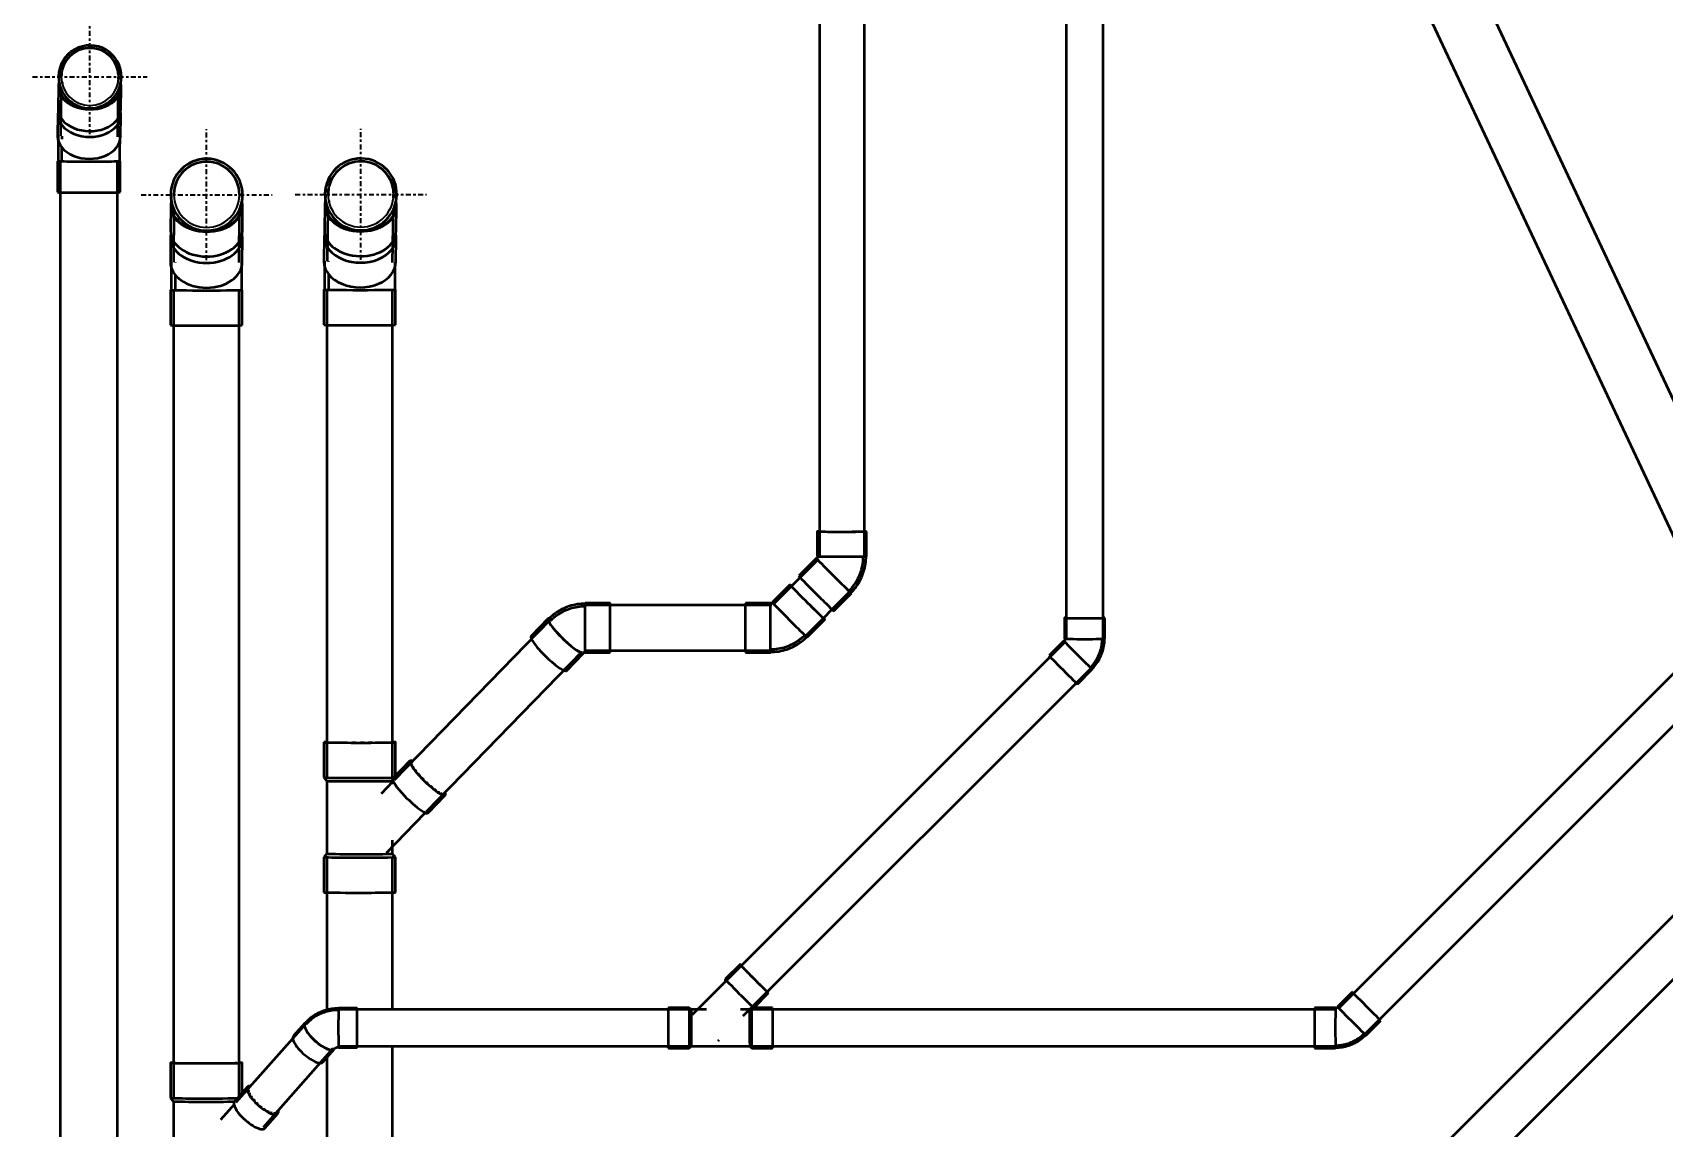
# Model space of a CAD drawing. Header units: millimetres. Extents: x -108050 to 96605, y 58136 to 140997.
# Drawn here: x -39070 to -35086, y 118614 to 121290 of the extents above; entities that cross this region are included whole.
import ezdxf

# ---------------------------------------------------------------- set-up
doc = ezdxf.new("R2010")
doc.units = ezdxf.units.MM
doc.linetypes.add('Center', pattern=[29.999999, 12, -6, 6, -6])
doc.layers.add('P-PIPE', color=3, linetype='Continuous', lineweight=50)
doc.layers.add('P-PIPE-CNTR', color=3, linetype='Center', lineweight=35)

# ---------------------------------------------------------------- blocks, each defined once
blk = doc.blocks.new('DSC_uPVC_Elbow_TienPhong - Standard-2061456-HẦM')
at = {"layer": 'P-PIPE'}
for p, q in [((-35848.1, 118946.9), (-35884.2, 118910.9)), ((-35888.8, 118908.9), (-35939.8, 118908.9)), ((-35814.5, 118841.2), (-35778.4, 118877.2)), ((-35939.8, 118810.3), (-35888.8, 118810.3))]:
    blk.add_line(p, q, dxfattribs=at)
at = {"layer": 'P-PIPE', "flags": 128}
for points in [[(-35883.4, 118910.1), (-35883.6, 118909.9), (-35883.9, 118909.7), (-35884.1, 118909.5), (-35884.4, 118909.3), (-35884.6, 118909.2), (-35884.9, 118909), (-35885.1, 118908.8), (-35885.4, 118908.7), (-35885.7, 118908.6), (-35886, 118908.4), (-35886.2, 118908.3), (-35886.5, 118908.2), (-35886.8, 118908.1), (-35887.1, 118908.1), (-35887.4, 118908), (-35887.7, 118908), (-35888, 118907.9), (-35888.3, 118907.9), (-35888.6, 118907.9), (-35888.8, 118907.9)], [(-35888.8, 118816.8), (-35884.9, 118816.9), (-35880.9, 118817.1), (-35877, 118817.5), (-35873.1, 118818.1), (-35869.2, 118818.8), (-35865.4, 118819.6), (-35861.6, 118820.6), (-35857.8, 118821.8), (-35854.1, 118823.1), (-35850.4, 118824.6), (-35846.8, 118826.2), (-35843.2, 118828), (-35839.8, 118829.8), (-35836.4, 118831.9), (-35833.1, 118834), (-35829.9, 118836.3), (-35826.8, 118838.8), (-35823.7, 118841.3), (-35820.8, 118844), (-35819, 118845.7)], [(-35888.8, 118811.4), (-35884.7, 118811.5), (-35880.5, 118811.8), (-35876.4, 118812.2), (-35872.3, 118812.8), (-35868.2, 118813.5), (-35864.1, 118814.4), (-35860.1, 118815.5), (-35856.1, 118816.7), (-35852.2, 118818.1), (-35848.3, 118819.6), (-35844.5, 118821.3), (-35840.8, 118823.2), (-35837.1, 118825.2), (-35833.5, 118827.3), (-35830.1, 118829.6), (-35826.7, 118832), (-35823.4, 118834.6), (-35820.2, 118837.3), (-35817.1, 118840.1), (-35815.2, 118841.9)]]:
    blk.add_lwpolyline(points, dxfattribs=at)
at = {"layer": 'P-PIPE'}
for centre, major_axis, ratio, start_param, end_param in [((-35813.3, 118912.1), (-34.9, 34.9), 0.000068, 4.726598, 6.297394), ((-35939.8, 118859.6), (0, 49.3), 0.01, 6.27309, 7.843887), ((-35888.8, 118859.6), (0, 49.3), 0.01, 6.27309, 7.843887), ((-35888.8, 118859.6), (0, 48.2), 0.01, 0, 0.338971), ((-35849.3, 118876), (-34.9, 34.9), 0.000068, 4.726598, 6.297394), ((-35813.3, 118912.1), (-34.9, 34.9), 0.000068, 3.155802, 4.726598), ((-35939.8, 118859.6), (0, 49.3), 0.01, 1.560701, 3.131498), ((-35888.8, 118859.6), (0, 49.3), 0.01, 1.560701, 3.131498), ((-35849.3, 118876), (-34.9, 34.9), 0.000068, 3.155802, 4.726598), ((-35888.8, 118859.6), (0, 48.2), 0.01, 2.782432, 3.131498)]:
    blk.add_ellipse(centre, major_axis=major_axis, ratio=ratio, start_param=start_param, end_param=end_param, dxfattribs=at)
blk = doc.blocks.new('DSC_uPVC_Elbow_TienPhong - Standard-2063115-HẦM')
at = {"layer": 'P-PIPE'}
for p, q in [((-37220.9, 119941.9), (-37264, 119898.8)), ((-37268.6, 119896.9), (-37329.6, 119896.9)), ((-37178.7, 119813.5), (-37135.6, 119856.6)), ((-37329.6, 119776.3), (-37268.6, 119776.3))]:
    blk.add_line(p, q, dxfattribs=at)
at = {"layer": 'P-PIPE', "flags": 128}
for points in [[(-37263.1, 119897.9), (-37263.3, 119897.6), (-37263.5, 119897.4), (-37263.8, 119897.2), (-37264, 119897.1), (-37264.3, 119896.9), (-37264.5, 119896.7), (-37264.8, 119896.6), (-37265.1, 119896.4), (-37265.4, 119896.3), (-37265.6, 119896.1), (-37265.9, 119896), (-37266.2, 119895.9), (-37266.5, 119895.9), (-37266.8, 119895.8), (-37267.1, 119895.7), (-37267.4, 119895.7), (-37267.7, 119895.6), (-37268.1, 119895.6), (-37268.4, 119895.6), (-37268.6, 119895.6)], [(-37268.6, 119784.3), (-37263.8, 119784.3), (-37259, 119784.6), (-37254.3, 119785.1), (-37249.6, 119785.8), (-37244.9, 119786.6), (-37240.2, 119787.7), (-37235.6, 119788.9), (-37231.1, 119790.3), (-37226.6, 119791.9), (-37222.2, 119793.7), (-37217.8, 119795.6), (-37213.6, 119797.7), (-37209.4, 119800), (-37205.3, 119802.4), (-37201.3, 119805.1), (-37197.4, 119807.8), (-37193.7, 119810.7), (-37190, 119813.8), (-37186.5, 119817), (-37184.3, 119819.1)], [(-37268.6, 119777.6), (-37263.5, 119777.7), (-37258.5, 119778), (-37253.5, 119778.5), (-37248.5, 119779.2), (-37243.6, 119780.1), (-37238.7, 119781.2), (-37233.8, 119782.5), (-37229, 119784), (-37224.3, 119785.7), (-37219.6, 119787.6), (-37215, 119789.6), (-37210.5, 119791.8), (-37206.1, 119794.2), (-37201.8, 119796.8), (-37197.6, 119799.6), (-37193.5, 119802.5), (-37189.5, 119805.6), (-37185.7, 119808.8), (-37181.9, 119812.2), (-37179.7, 119814.5)]]:
    blk.add_lwpolyline(points, dxfattribs=at)
at = {"layer": 'P-PIPE'}
for centre, major_axis, ratio, start_param, end_param in [((-37178.2, 119899.3), (-42.6, 42.6), 0.014141, 5.880346, 7.853982), ((-37329.6, 119836.6), (0, 60.3), 0.01, 0.009999, 1.580795), ((-37268.6, 119836.6), (0, 60.3), 0.01, 0.009999, 1.580795), ((-37268.6, 119836.6), (0, 59), 0.01, 0.009999, 0.359065), ((-37268.6, 119836.6), (0, 60.3), 0.01, 6.110218, 6.283185), ((-37221.4, 119856.2), (-42.6, 42.6), 0.014141, 0, 1.570796), ((-37178.2, 119899.3), (-42.6, 42.6), 0.014141, 1.570796, 3.544432), ((-37177.8, 119898.9), (-38.9, 38.9), 0.014141, 1.582045, 1.822148), ((-37221.4, 119856.2), (-42.6, 42.6), 0.014141, 1.570796, 3.141593), ((-37177.8, 119898.9), (-38.9, 38.9), 0.014141, 1.832596, 2.083183), ((-37177.8, 119898.9), (-38.9, 38.9), 0.014141, 2.094395, 2.343138), ((-37177.8, 119898.9), (-38.9, 38.9), 0.014141, 2.356194, 2.600978), ((-37177.8, 119898.9), (-38.9, 38.9), 0.014141, 2.617994, 2.852725), ((-37177.8, 119898.9), (-38.9, 38.9), 0.014141, 2.879793, 3.141593), ((-37329.6, 119836.6), (0, 60.3), 0.01, 1.580795, 3.151592), ((-37268.6, 119836.6), (0, 60.3), 0.01, 1.580795, 3.309973), ((-37268.6, 119836.6), (0, 59), 0.01, 2.802526, 3.088395)]:
    blk.add_ellipse(centre, major_axis=major_axis, ratio=ratio, start_param=start_param, end_param=end_param, dxfattribs=at)
blk = doc.blocks.new('DSC_uPVC_Elbow_TienPhong - Standard-V69-HẦM')
at = {"layer": 'P-PIPE'}
for p, q in [((-37154.4, 120072), (-37154.4, 120011.1)), ((-37033.8, 120011.1), (-37033.8, 120072)), ((-37156.3, 120006.5), (-37199.4, 119963.4)), ((-37114.2, 119878.1), (-37071, 119921.2))]:
    blk.add_line(p, q, dxfattribs=at)
at = {"layer": 'P-PIPE', "flags": 128}
for points in [[(-37153.1, 120011.1), (-37153.1, 120010.7), (-37153.1, 120010.4), (-37153.1, 120010.1), (-37153.2, 120009.8), (-37153.2, 120009.5), (-37153.3, 120009.2), (-37153.4, 120008.9), (-37153.5, 120008.6), (-37153.6, 120008.3), (-37153.7, 120008), (-37153.8, 120007.7), (-37154, 120007.5), (-37154.1, 120007.2), (-37154.3, 120006.9), (-37154.4, 120006.7), (-37154.6, 120006.4), (-37154.8, 120006.2), (-37155, 120005.9), (-37155.2, 120005.7), (-37155.4, 120005.6)], [(-37076.6, 119926.8), (-37073.3, 119930.3), (-37070.2, 119933.8), (-37067.2, 119937.5), (-37064.3, 119941.3), (-37061.6, 119945.2), (-37059, 119949.3), (-37056.7, 119953.4), (-37054.4, 119957.6), (-37052.4, 119961.9), (-37050.5, 119966.3), (-37048.8, 119970.7), (-37047.3, 119975.2), (-37045.9, 119979.8), (-37044.8, 119984.4), (-37043.8, 119989.1), (-37043, 119993.8), (-37042.4, 119998.5), (-37042, 120003.3), (-37041.8, 120008), (-37041.8, 120011.1)], [(-37072, 119922.2), (-37068.5, 119925.8), (-37065.1, 119929.5), (-37062, 119933.4), (-37058.9, 119937.5), (-37056.1, 119941.6), (-37053.4, 119945.8), (-37050.9, 119950.2), (-37048.5, 119954.6), (-37046.3, 119959.2), (-37044.4, 119963.8), (-37042.6, 119968.5), (-37041, 119973.3), (-37039.5, 119978.1), (-37038.3, 119983), (-37037.3, 119987.9), (-37036.5, 119992.8), (-37035.8, 119997.8), (-37035.4, 120002.8), (-37035.2, 120007.9), (-37035.1, 120011.1)]]:
    blk.add_lwpolyline(points, dxfattribs=at)
at = {"layer": 'P-PIPE'}
for centre, major_axis, ratio, start_param, end_param in [((-37094.1, 120072), (60.3, 0), 0.01, 2.73756, 4.70239), ((-37094.1, 120072), (60.3, 0), 0.01, 4.70239, 6.273186), ((-37093.5, 120072), (55, 0), 0.01, 4.70239, 5.486887), ((-37093.5, 120072), (55, 0), 0.01, 5.487788, 5.743551), ((-37093.5, 120072), (55, 0), 0.01, 5.749587, 5.991703), ((-37093.5, 120072), (55, 0), 0.01, 6.011387, 6.273186), ((-37094.1, 120072), (-60.3, 0), 0.01, 3.141593, 3.54607), ((-37094.1, 120011.1), (60.3, 0), 0.01, 3.131593, 4.70239), ((-37094.1, 120011.1), (-60.3, 0), 0.01, 1.560797, 3.131593), ((-37113.7, 119963.9), (-42.6, 42.6), 0.014141, 0, 1.570796), ((-37113.7, 119963.9), (-41.7, 41.7), 0.014141, 0, 0.698132), ((-37156.8, 119920.7), (-42.6, 42.6), 0.014141, 0, 1.570796), ((-37113.7, 119963.9), (-42.6, 42.6), 0.014141, 1.570796, 3.141593), ((-37113.7, 119963.9), (-41.7, 41.7), 0.014141, 2.443461, 3.141593), ((-37156.8, 119920.7), (-42.6, 42.6), 0.014141, 1.570796, 3.141593)]:
    blk.add_ellipse(centre, major_axis=major_axis, ratio=ratio, start_param=start_param, end_param=end_param, dxfattribs=at)
blk = doc.blocks.new('DSC_uPVC_Elbow_TienPhong - Standard-2064065-HẦM')
at = {"layer": 'P-PIPE'}
for p, q in [((-36550.5, 119860.8), (-36550.5, 119809.8)), ((-36451.9, 119809.8), (-36451.9, 119860.8)), ((-36552.4, 119805.1), (-36588.4, 119769.1)), ((-36551.5, 119804.5), (-36551.6, 119804.4)), ((-36518.7, 119699.3), (-36482.7, 119735.4)), ((-36487.2, 119740), (-36486, 119741.2)), ((-36483.4, 119736.2), (-36482.1, 119737.5))]:
    blk.add_line(p, q, dxfattribs=at)
at = {"layer": 'P-PIPE', "flags": 128}
for points in [[(-36549.4, 119809.8), (-36549.4, 119809.5), (-36549.4, 119809.2), (-36549.4, 119808.9), (-36549.5, 119808.6), (-36549.5, 119808.3), (-36549.6, 119808), (-36549.7, 119807.7), (-36549.8, 119807.4), (-36549.9, 119807.1), (-36550, 119806.8), (-36550.1, 119806.5), (-36550.2, 119806.2), (-36550.4, 119806), (-36550.6, 119805.7), (-36550.7, 119805.5), (-36550.9, 119805.2), (-36551.1, 119805), (-36551.3, 119804.7), (-36551.5, 119804.5), (-36551.5, 119804.5)], [(-36486, 119741.2), (-36483.3, 119744.1), (-36480.8, 119747.1), (-36478.3, 119750.2), (-36476, 119753.4), (-36473.8, 119756.7), (-36471.7, 119760.1), (-36469.8, 119763.5), (-36468, 119767), (-36466.4, 119770.6), (-36464.9, 119774.3), (-36463.6, 119778), (-36462.4, 119781.8), (-36461.3, 119785.6), (-36460.4, 119789.4), (-36459.7, 119793.3), (-36459.1, 119797.2), (-36458.7, 119801.1), (-36458.4, 119805.1), (-36458.3, 119809), (-36458.3, 119809.8)], [(-36482.1, 119737.5), (-36479.3, 119740.5), (-36476.6, 119743.7), (-36474, 119747), (-36471.6, 119750.3), (-36469.3, 119753.8), (-36467.1, 119757.4), (-36465.1, 119761), (-36463.2, 119764.7), (-36461.5, 119768.5), (-36459.9, 119772.4), (-36458.5, 119776.3), (-36457.2, 119780.2), (-36456.1, 119784.3), (-36455.2, 119788.3), (-36454.4, 119792.4), (-36453.8, 119796.5), (-36453.3, 119800.7), (-36453.1, 119804.8), (-36452.9, 119809), (-36452.9, 119809.8)]]:
    blk.add_lwpolyline(points, dxfattribs=at)
at = {"layer": 'P-PIPE'}
for centre, major_axis, ratio, start_param, end_param in [((-36501.2, 119860.8), (49.3, 0), 0.01, 2.739613, 4.702736), ((-36501.2, 119860.8), (49.3, 0), 0.01, 4.702736, 6.273533), ((-36500.6, 119860.8), (45, 0), 0.01, 5.488135, 5.739203), ((-36500.6, 119860.8), (45, 0), 0.01, 5.749934, 5.986932), ((-36500.6, 119860.8), (45, 0), 0.01, 6.011733, 6.273533), ((-36501.2, 119860.8), (49.3, 0), 0.01, 0, 0.401336), ((-36517.5, 119770.3), (-34.9, 34.9), 0.013896, 0.000245, 1.571041), ((-36517.5, 119770.3), (-34.1, 34.1), 0.013896, 0.000245, 0.698377), ((-36501.2, 119809.8), (49.3, 0), 0.01, 3.13194, 4.702736), ((-36501.2, 119809.8), (-49.3, 0), 0.01, 1.561144, 3.13194), ((-36553.6, 119734.2), (-34.9, 34.9), 0.013896, 0.000245, 1.571041), ((-36553.6, 119734.2), (-34.9, 34.9), 0.013896, 1.571041, 3.141593), ((-36517.5, 119770.3), (-34.9, 34.9), 0.013896, 1.571041, 3.141593), ((-36517.5, 119770.3), (-34.1, 34.1), 0.013896, 2.443706, 3.141593)]:
    blk.add_ellipse(centre, major_axis=major_axis, ratio=ratio, start_param=start_param, end_param=end_param, dxfattribs=at)
blk = doc.blocks.new('DSC_uPVC_Elbow_TienPhong - Standard-2067723-HẦM')
at = {"layer": 'P-PIPE'}
for p, q in [((-37660.3, 119896.9), (-37721.3, 119896.9)), ((-37811.2, 119859.1), (-37853.1, 119816)), ((-37766.6, 119732), (-37724.7, 119775)), ((-37721.3, 119776.3), (-37660.3, 119776.3))]:
    blk.add_line(p, q, dxfattribs=at)
at = {"layer": 'P-PIPE', "flags": 128}
for points in [[(-37721.3, 119895.6), (-37726.2, 119895.5), (-37731, 119895.2), (-37735.9, 119894.7), (-37740.7, 119894.1), (-37745.5, 119893.2), (-37750.3, 119892.2), (-37755, 119891), (-37759.7, 119889.5), (-37764.3, 119888), (-37768.8, 119886.2), (-37773.3, 119884.2), (-37777.7, 119882.1), (-37782, 119879.8), (-37786.2, 119877.3), (-37790.3, 119874.7), (-37794.4, 119871.9), (-37798.3, 119869), (-37802, 119865.9), (-37805.7, 119862.6), (-37809.2, 119859.2), (-37810.2, 119858.2)], [(-37721.3, 119889), (-37725.9, 119888.9), (-37730.5, 119888.6), (-37735.1, 119888.1), (-37739.7, 119887.5), (-37744.2, 119886.7), (-37748.7, 119885.7), (-37753.2, 119884.6), (-37757.6, 119883.2), (-37762, 119881.7), (-37766.3, 119880.1), (-37770.5, 119878.2), (-37774.7, 119876.2), (-37778.8, 119874), (-37782.8, 119871.7), (-37786.7, 119869.2), (-37790.5, 119866.6), (-37794.2, 119863.8), (-37797.7, 119860.8), (-37801.2, 119857.7), (-37804.5, 119854.5), (-37805.5, 119853.6)], [(-37725.6, 119776), (-37725.5, 119776.1), (-37725.4, 119776.2), (-37725.2, 119776.3), (-37725.1, 119776.4), (-37724.9, 119776.6), (-37724.7, 119776.7), (-37724.6, 119776.8), (-37724.4, 119776.9), (-37724.2, 119777), (-37723.9, 119777.1), (-37723.7, 119777.2), (-37723.5, 119777.3), (-37723.2, 119777.4), (-37723, 119777.4), (-37722.7, 119777.5), (-37722.5, 119777.5), (-37722.2, 119777.6), (-37721.9, 119777.6), (-37721.6, 119777.6), (-37721.4, 119777.6), (-37721.3, 119777.6)]]:
    blk.add_lwpolyline(points, dxfattribs=at)
at = {"layer": 'P-PIPE'}
for centre, major_axis, ratio, start_param, end_param in [((-37721.3, 119836.6), (0, 60.3), 0.01, 6.251177, 8.083773), ((-37660.3, 119836.6), (0, 60.3), 0.01, 5.879754, 8.083773), ((-37660.3, 119836.6), (0, 55), 0.01, 0, 0.229791), ((-37767.9, 119817.1), (-43.2, 42), 0.172083, 6.04096, 8.006379), ((-37767.9, 119817.1), (-42.3, 41.1), 0.172083, 0.152398, 3.141593), ((-37767.9, 119817.1), (-42.3, 41.1), 0.172083, 6.118343, 6.435583), ((-37660.3, 119836.6), (0, 55), 0.01, 0.900204, 1.045412), ((-37660.3, 119836.6), (0, 55), 0.01, 1.162003, 1.308271), ((-37660.3, 119836.6), (0, 55), 0.01, 0.638404, 0.782261), ((-37660.3, 119836.6), (0, 55), 0.01, 0.376605, 0.491591), ((-37809.8, 119774), (-43.2, 42), 0.172083, 6.173783, 8.006379), ((-37721.3, 119836.6), (0, 60.3), 0.01, 1.800588, 3.109585), ((-37660.3, 119836.6), (0, 60.3), 0.01, 1.800588, 3.109585), ((-37660.3, 119836.6), (0, 55), 0.01, 1.423802, 1.57104), ((-37660.3, 119836.6), (0, 55), 0.01, 1.685602, 1.800588), ((-37660.3, 119836.6), (0, 55), 0.01, 1.947401, 2.062387), ((-37767.9, 119817.1), (-43.2, 42), 0.172083, 1.723194, 3.29399), ((-37660.3, 119836.6), (0, 55), 0.01, 2.209201, 2.324186), ((-37660.3, 119836.6), (0, 55), 0.01, 2.471, 2.585986), ((-37660.3, 119836.6), (0, 55), 0.01, 2.732799, 2.847785), ((-37660.3, 119836.6), (0, 60.3), 0.01, 3.141593, 3.546449), ((-37809.8, 119774), (-43.2, 42), 0.172083, 1.723194, 3.141593)]:
    blk.add_ellipse(centre, major_axis=major_axis, ratio=ratio, start_param=start_param, end_param=end_param, dxfattribs=at)
blk = doc.blocks.new('DSC_uPVC_Elbow_TienPhong - Standard-2067932-HẦM')
at = {"layer": 'P-PIPE'}
for p, q in [((-38278.3, 118907.6), (-38323.3, 118907.6)), ((-38405.6, 118871.4), (-38433.8, 118839.7)), ((-38361.9, 118775.9), (-38333.8, 118807.7)), ((-38323.3, 118811.6), (-38278.3, 118811.6))]:
    blk.add_line(p, q, dxfattribs=at)
at = {"layer": 'P-PIPE', "flags": 128}
for points in [[(-38323.3, 118906.9), (-38327.5, 118906.8), (-38331.5, 118906.6), (-38335.6, 118906.2), (-38339.7, 118905.7), (-38343.8, 118905), (-38347.8, 118904.2), (-38351.8, 118903.3), (-38355.8, 118902.1), (-38359.7, 118900.9), (-38363.5, 118899.5), (-38367.4, 118897.9), (-38371.1, 118896.2), (-38374.8, 118894.4), (-38378.5, 118892.4), (-38382, 118890.3), (-38385.5, 118888), (-38388.9, 118885.6), (-38392.2, 118883.1), (-38395.4, 118880.4), (-38398.5, 118877.7), (-38401.4, 118874.7), (-38404.3, 118871.7), (-38405, 118870.9)], [(-38323.3, 118903.1), (-38327.3, 118903.1), (-38331.3, 118902.9), (-38335.2, 118902.5), (-38339.2, 118902), (-38343.1, 118901.3), (-38347, 118900.6), (-38350.8, 118899.6), (-38354.7, 118898.5), (-38358.5, 118897.3), (-38362.2, 118896), (-38365.9, 118894.5), (-38369.5, 118892.8), (-38373.1, 118891.1), (-38376.6, 118889.2), (-38380, 118887.1), (-38383.4, 118884.9), (-38386.6, 118882.6), (-38389.8, 118880.2), (-38392.9, 118877.6), (-38395.9, 118874.9), (-38398.8, 118872.1), (-38401.5, 118869.2), (-38402.2, 118868.4)], [(-38334.3, 118808.2), (-38334.1, 118808.4), (-38333.9, 118808.7), (-38333.6, 118808.9), (-38333.3, 118809.2), (-38332.9, 118809.5), (-38332.6, 118809.7), (-38332.2, 118810), (-38331.7, 118810.3), (-38331.3, 118810.5), (-38330.8, 118810.8), (-38330.3, 118811), (-38329.8, 118811.2), (-38329.2, 118811.4), (-38328.6, 118811.6), (-38328.1, 118811.8), (-38327.4, 118811.9), (-38326.8, 118812.1), (-38326.2, 118812.2), (-38325.5, 118812.3), (-38324.9, 118812.3), (-38324.2, 118812.4), (-38323.5, 118812.4), (-38323.3, 118812.4)]]:
    blk.add_lwpolyline(points, dxfattribs=at)
at = {"layer": 'P-PIPE'}
for centre, major_axis, ratio, start_param, end_param in [((-38323.3, 118859.6), (0, 48), 0.01, 6.192859, 8.287254), ((-38278.3, 118859.6), (0, 48), 0.01, 5.93106, 8.287254), ((-38278.3, 118859.6), (0, 45), 0.01, 0.433273, 0.511239), ((-38278.3, 118859.6), (0, 45), 0.01, 0.609108, 0.695072), ((-38369.7, 118839.5), (-35.9, 31.9), 0.332606, 6.168532, 8.129291), ((-38369.7, 118839.5), (-35.3, 31.4), 0.332606, 0.275309, 3.067836), ((-38369.7, 118839.5), (-35.3, 31.4), 0.332606, 6.209429, 6.558494), ((-38397.8, 118807.8), (-35.9, 31.9), 0.332606, 0.01351, 1.846105), ((-38369.7, 118839.5), (-35.9, 31.9), 0.332606, 1.846105, 3.155102), ((-38323.3, 118859.6), (0, 48), 0.01, 2.004069, 2.789467), ((-38278.3, 118859.6), (0, 48), 0.01, 2.004069, 3.479832), ((-38278.3, 118859.6), (0, 45), 0.01, 2.653144, 2.789467), ((-38278.3, 118859.6), (0, 45), 0.01, 3.051267, 3.141593), ((-38397.8, 118807.8), (-35.9, 31.9), 0.332606, 1.846105, 3.155102), ((-38323.3, 118859.6), (0, 48), 0.01, 2.913781, 3.141593)]:
    blk.add_ellipse(centre, major_axis=major_axis, ratio=ratio, start_param=start_param, end_param=end_param, dxfattribs=at)
blk = doc.blocks.new('DSC_uPVC_Elbow_TienPhong - Standard-2068054-HẦM')
at = {"layer": 'P-PIPE'}
for p, q in [((-39008.3, 121091.4), (-39009.2, 121038)), ((-38855.8, 121035.6), (-38854.9, 121089)), ((-39009.6, 120976.5), (-39009.6, 120900.5)), ((-38856.2, 120900.5), (-38856.2, 120976.5))]:
    blk.add_line(p, q, dxfattribs=at)
at = {"layer": 'P-PIPE', "flags": 128}
for points in [[(-39007.5, 121037.9), (-39007.5, 121035.4), (-39007.6, 121032.7), (-39007.6, 121030), (-39007.6, 121027.2), (-39007.7, 121024.3), (-39007.7, 121021.3), (-39007.7, 121018.3), (-39007.7, 121015.2), (-39007.8, 121012.1), (-39007.8, 121008.9), (-39007.8, 121005.6), (-39007.8, 121002.3), (-39007.8, 120999), (-39007.8, 120995.6), (-39007.9, 120992.2), (-39007.9, 120988.7), (-39007.9, 120985.3), (-39007.9, 120981.8), (-39007.9, 120978.3), (-39007.9, 120976.5)], [(-38999.4, 121012), (-38999.4, 121008.8), (-38999.4, 121005.6), (-38999.4, 121002.3), (-38999.5, 120998.9), (-38999.5, 120995.5), (-38999.5, 120992.1), (-38999.5, 120988.7), (-38999.5, 120985.3), (-38999.5, 120981.8), (-38999.5, 120978.3), (-38999.5, 120976.5)], [(-38999.1, 121037.8), (-38999.1, 121035.3), (-38999.2, 121032.6), (-38999.2, 121029.9)], [(-38857.5, 121035.6), (-38857.5, 121033.2), (-38857.5, 121030.7), (-38857.6, 121028.2), (-38857.6, 121025.5), (-38857.6, 121022.8), (-38857.6, 121019.9), (-38857.7, 121017), (-38857.7, 121014.1), (-38857.7, 121011), (-38857.7, 121007.9), (-38857.8, 121004.8), (-38857.8, 121001.6), (-38857.8, 120998.3), (-38857.8, 120995.1), (-38857.8, 120991.7), (-38857.8, 120988.4), (-38857.8, 120985), (-38857.8, 120981.7), (-38857.8, 120978.3), (-38857.8, 120976.5)]]:
    blk.add_lwpolyline(points, dxfattribs=at)
at = {"layer": 'P-PIPE'}
for centre, major_axis, ratio, start_param, end_param in [((-38931.6, 121090.2), (-76.7, 1.2), 0.710591, 6.149192, 6.305327), ((-38931.6, 121090.2), (-76.7, 1.2), 0.710591, 0.022142, 3.163735), ((-38931.6, 121090.2), (-76.7, 1.2), 0.710591, 3.163735, 3.257363), ((-38932.5, 121036.8), (-76.7, 1.2), 0.710591, 0, 0.022142), ((-38932.5, 121036.8), (-76.7, 1.2), 0.710591, 0.022142, 3.163735), ((-38932.9, 120976.5), (76.7, 0), 0.01, 2.962209, 3.141593), ((-38932.9, 120976.5), (76.7, 0), 0.01, 3.157172, 6.298765), ((-38932.9, 120976.5), (-75, 0), 0.01, 0.015579, 0.408278), ((-38932.9, 120976.5), (75, 0), 0.01, 5.906065, 6.283185), ((-38932.9, 120976.5), (76.7, 0), 0.01, 0.015579, 0.165633), ((-38932.9, 120900.5), (76.7, 0), 0.01, 3.157172, 6.298765)]:
    blk.add_ellipse(centre, major_axis=major_axis, ratio=ratio, start_param=start_param, end_param=end_param, dxfattribs=at)
blk = doc.blocks.new('DSC_uPVC_Elbow_TienPhong - Standard-V89-HẦM')
at = {"layer": 'P-PIPE'}
for p, q in [((-39007.3, 121158.8), (-39008.1, 121105.3)), ((-38854.7, 121102.9), (-38853.9, 121156.4))]:
    blk.add_line(p, q, dxfattribs=at)
at = {"layer": 'P-PIPE', "flags": 128}
for points in [[(-39005.1, 121186.6), (-39004.9, 121189.6), (-39004.5, 121192.6), (-39004.1, 121195.5), (-39003.5, 121198.5), (-39002.8, 121201.4), (-39002, 121204.3), (-39001, 121207.1), (-39000, 121210), (-38998.8, 121212.7), (-38997.6, 121215.4), (-38996.2, 121218.1), (-38994.7, 121220.7), (-38993.1, 121223.3), (-38991.5, 121225.8)], [(-38868.1, 121224.5), (-38866.4, 121222), (-38864.9, 121219.4), (-38863.5, 121216.8), (-38862.2, 121214.1), (-38861, 121211.3), (-38859.9, 121208.5), (-38858.9, 121205.7), (-38858, 121202.8), (-38857.2, 121199.9), (-38856.6, 121197), (-38856.1, 121194), (-38855.7, 121191.1), (-38855.4, 121188.1), (-38855.2, 121185.1), (-38855.2, 121182.1)], [(-39005.6, 121158.7), (-39005.6, 121161.1), (-39005.5, 121163.4), (-39005.5, 121165.5), (-39005.5, 121167.6), (-39005.4, 121169.5), (-39005.4, 121170.9)], [(-39005.3, 121176.1), (-39005.3, 121177.5), (-39005.3, 121178.7), (-39005.3, 121179.8), (-39005.3, 121180.7), (-39005.2, 121181.5), (-39005.2, 121182.2), (-39005.2, 121182.8), (-39005.2, 121183.2), (-39005.2, 121183.4), (-39005.2, 121183.6)], [(-38855.4, 121168.1), (-38855.4, 121166.3), (-38855.4, 121164.3), (-38855.5, 121162.2), (-38855.5, 121159.9), (-38855.5, 121157.6), (-38855.6, 121156.4)], [(-38855.2, 121181.2), (-38855.2, 121181), (-38855.2, 121180.7), (-38855.2, 121180.2), (-38855.2, 121179.6), (-38855.2, 121178.8), (-38855.2, 121177.9), (-38855.2, 121176.9), (-38855.3, 121175.8), (-38855.3, 121174.5), (-38855.3, 121173.1)]]:
    blk.add_lwpolyline(points, dxfattribs=at)
at = {"layer": 'P-PIPE'}
for centre, radius, start, end in [((-38930.2, 121182.4), 76.7, 359.1074, 179.1074), ((-38930.2, 121183), 70, 2.6822, 165.5401), ((-38930.2, 121182.4), 76.7, 179.1074, 359.1074), ((-38930.2, 121183), 70, 168.6069, 179.1074), ((-38930.2, 121183), 70, 191.4201, 194.1074), ((-38930.2, 121183), 70, 355.4954, 359.1074)]:
    blk.add_arc(centre, radius, start, end, dxfattribs=at)
for centre, major_axis, start_param, end_param in [((-38930.6, 121157.6), (-76.7, 1.2), 6.105224, 6.283185), ((-38930.6, 121157.6), (-76.7, 1.2), 3.141593, 3.319554), ((-38930.6, 121157.6), (-76.7, 1.2), 0, 3.141593), ((-38930.6, 121157.6), (-75, 1.2), 6.283077, 7.853982), ((-38930.6, 121157.6), (-75, 1.2), 1.570796, 3.141701), ((-38931.4, 121104.1), (-76.7, 1.2), 0, 3.141593)]:
    blk.add_ellipse(centre, major_axis=major_axis, ratio=0.710591, start_param=start_param, end_param=end_param, dxfattribs=at)
blk = doc.blocks.new('DSC_uPVC_Elbow_TienPhong - Standard-2068066-HẦM')
at = {"layer": 'P-PIPE'}
for p, q in [((-38733.4, 120790.5), (-38733.6, 120730)), ((-38558.3, 120729.3), (-38558, 120789.8)), ((-38722.1, 120729.9), (-38722.1, 120728.7)), ((-38733.8, 120661.7), (-38733.8, 120575.7)), ((-38558.4, 120575.7), (-38558.4, 120661.7))]:
    blk.add_line(p, q, dxfattribs=at)
at = {"layer": 'P-PIPE', "flags": 128}
for points in [[(-38731.7, 120730), (-38731.7, 120727.2), (-38731.7, 120724.3), (-38731.8, 120721.2), (-38731.8, 120718.1), (-38731.8, 120714.9), (-38731.8, 120711.7), (-38731.8, 120708.3), (-38731.8, 120704.9), (-38731.8, 120701.4), (-38731.8, 120697.8), (-38731.8, 120694.2), (-38731.8, 120690.5), (-38731.8, 120686.7), (-38731.8, 120683), (-38731.8, 120679.2), (-38731.8, 120675.3), (-38731.8, 120671.5), (-38731.8, 120667.6), (-38731.8, 120663.7), (-38731.8, 120661.7)], [(-38560.2, 120729.3), (-38560.2, 120726.5), (-38560.2, 120723.7), (-38560.2, 120720.7), (-38560.2, 120717.6), (-38560.2, 120714.5), (-38560.2, 120711.2), (-38560.2, 120707.9), (-38560.2, 120704.5), (-38560.3, 120701), (-38560.3, 120697.5), (-38560.3, 120693.9), (-38560.3, 120690.3), (-38560.3, 120686.6), (-38560.3, 120682.8), (-38560.3, 120679), (-38560.3, 120675.2), (-38560.3, 120671.4), (-38560.3, 120667.6), (-38560.3, 120663.7), (-38560.3, 120661.7)], [(-38722.2, 120699.2), (-38722.2, 120697.8), (-38722.2, 120694.1), (-38722.2, 120690.5), (-38722.2, 120686.7), (-38722.2, 120683), (-38722.2, 120679.2), (-38722.2, 120675.3), (-38722.2, 120671.5), (-38722.2, 120667.6), (-38722.2, 120663.7), (-38722.2, 120661.7)]]:
    blk.add_lwpolyline(points, dxfattribs=at)
at = {"layer": 'P-PIPE'}
for centre, major_axis, ratio, start_param, end_param in [((-38645.7, 120790.1), (-87.7, 0.4), 0.71063, 6.153649, 6.288903), ((-38645.7, 120790.1), (-87.7, 0.4), 0.71063, 0.005718, 3.14731), ((-38645.7, 120790.1), (-87.7, 0.4), 0.71063, 3.14731, 3.265563), ((-38646, 120729.6), (-87.7, 0.4), 0.71063, 0.005718, 3.14731), ((-38646.1, 120661.7), (87.7, 0), 0.01, 2.934207, 3.141593), ((-38646.1, 120661.7), (87.7, 0), 0.01, 3.145616, 6.287208), ((-38646.1, 120661.7), (85.8, 0), 0.01, 3.238015, 3.422815), ((-38646.1, 120661.7), (85.8, 0), 0.01, 5.825209, 6.194808), ((-38646.1, 120661.7), (87.7, 0), 0.01, 0.090979, 0.196886), ((-38646.1, 120575.7), (87.7, 0), 0.01, 3.145616, 6.287208)]:
    blk.add_ellipse(centre, major_axis=major_axis, ratio=ratio, start_param=start_param, end_param=end_param, dxfattribs=at)
blk = doc.blocks.new('DSC_uPVC_Elbow_TienPhong - Standard-V90-HẦM')
at = {"layer": 'P-PIPE'}
for p, q in [((-38733.1, 120866.8), (-38733.3, 120806.3)), ((-38557.9, 120805.6), (-38557.7, 120866.1))]:
    blk.add_line(p, q, dxfattribs=at)
at = {"layer": 'P-PIPE', "flags": 128}
for points in [[(-38731.1, 120886.4), (-38731.1, 120887.9), (-38731.1, 120889.3), (-38731.1, 120890.5), (-38731.1, 120891.6), (-38731.1, 120892.5), (-38731.1, 120893.3), (-38731.1, 120893.9), (-38731.1, 120894.3), (-38731.1, 120894.6), (-38731.1, 120894.8)], [(-38559.5, 120894.1), (-38559.5, 120893.8), (-38559.5, 120893.4), (-38559.5, 120892.9), (-38559.5, 120892.2), (-38559.5, 120891.4), (-38559.5, 120890.4), (-38559.5, 120889.2), (-38559.5, 120887.9), (-38559.5, 120886.5)], [(-38731.2, 120866.8), (-38731.2, 120869.5), (-38731.2, 120872), (-38731.1, 120874.5), (-38731.1, 120876.8), (-38731.1, 120879), (-38731.1, 120880.2)], [(-38559.6, 120879.3), (-38559.6, 120877.2), (-38559.6, 120875), (-38559.6, 120872.6), (-38559.6, 120870.1), (-38559.6, 120867.5), (-38559.6, 120866.1)]]:
    blk.add_lwpolyline(points, dxfattribs=at)
at = {"layer": 'P-PIPE'}
for centre, radius, start, end in [((-38645.3, 120894.5), 87.7, 359.7706, 179.7706), ((-38645.3, 120895.1), 80, 359.7706, 179.7706), ((-38645.3, 120894.5), 87.7, 89.7706, 104.7706), ((-38645.3, 120894.5), 87.7, 179.7706, 359.7706), ((-38645.3, 120894.5), 87.7, 269.7706, 284.7706)]:
    blk.add_arc(centre, radius, start, end, dxfattribs=at)
for centre, major_axis, start_param, end_param in [((-38645.4, 120866.4), (-87.7, 0.4), 0.000027, 3.141593), ((-38645.4, 120866.4), (-87.7, 0.4), 6.107215, 6.283185), ((-38645.4, 120866.4), (-85.8, 0.3), 6.229319, 7.854009), ((-38645.4, 120866.4), (-85.8, 0.3), 1.570823, 3.204381), ((-38645.4, 120866.4), (-87.7, 0.4), 3.14162, 3.323926), ((-38645.6, 120805.9), (-87.7, 0.4), 0.000027, 3.141593)]:
    blk.add_ellipse(centre, major_axis=major_axis, ratio=0.71063, start_param=start_param, end_param=end_param, dxfattribs=at)
blk = doc.blocks.new('DSC_uPVC_Elbow_TienPhong - Standard-2068090-HẦM')
at = {"layer": 'P-PIPE'}
for p, q in [((-38358.1, 120792.4), (-38359.1, 120731.9)), ((-38183.7, 120729.1), (-38182.7, 120789.6)), ((-38347.5, 120731.7), (-38347.6, 120730.2)), ((-38359.5, 120662.6), (-38359.5, 120576.6)), ((-38184.1, 120576.6), (-38184.1, 120662.6))]:
    blk.add_line(p, q, dxfattribs=at)
at = {"layer": 'P-PIPE', "flags": 128}
for points in [[(-38357.2, 120731.9), (-38357.2, 120729), (-38357.2, 120726), (-38357.3, 120722.9), (-38357.3, 120719.7), (-38357.4, 120716.5), (-38357.4, 120713.1), (-38357.4, 120709.7), (-38357.5, 120706.2), (-38357.5, 120702.7), (-38357.5, 120699.1), (-38357.5, 120695.4), (-38357.6, 120691.7), (-38357.6, 120687.9), (-38357.6, 120684.1), (-38357.6, 120680.2), (-38357.6, 120676.4), (-38357.6, 120672.5), (-38357.6, 120668.5), (-38357.6, 120664.6), (-38357.6, 120662.6)], [(-38185.6, 120729.1), (-38185.7, 120726.4), (-38185.7, 120723.6), (-38185.8, 120720.8), (-38185.8, 120717.8), (-38185.8, 120714.7), (-38185.9, 120711.5), (-38185.9, 120708.2), (-38185.9, 120704.9), (-38185.9, 120701.4), (-38186, 120698), (-38186, 120694.4), (-38186, 120690.8), (-38186, 120687.2), (-38186, 120683.5), (-38186, 120679.7), (-38186.1, 120676), (-38186.1, 120672.2), (-38186.1, 120668.4), (-38186.1, 120664.6), (-38186.1, 120662.6)], [(-38347.9, 120701), (-38347.9, 120699), (-38347.9, 120695.3), (-38347.9, 120691.6), (-38347.9, 120687.8), (-38348, 120684), (-38348, 120680.2), (-38348, 120676.3), (-38348, 120672.4), (-38348, 120668.5), (-38348, 120664.6), (-38348, 120662.6)]]:
    blk.add_lwpolyline(points, dxfattribs=at)
at = {"layer": 'P-PIPE'}
for centre, major_axis, ratio, start_param, end_param in [((-38270.4, 120791), (-87.7, 1.4), 0.710588, 6.149415, 6.30603), ((-38270.4, 120791), (-87.7, 1.4), 0.710588, 0.022845, 3.164438), ((-38270.4, 120791), (-87.7, 1.4), 0.710588, 3.164438, 3.271166), ((-38271.4, 120730.5), (-87.7, 1.4), 0.710588, 0, 0.022845), ((-38271.4, 120730.5), (-87.7, 1.4), 0.710588, 0.022845, 3.164438), ((-38271.8, 120662.6), (87.7, 0), 0.01, 2.914104, 3.141593), ((-38271.8, 120662.6), (87.7, 0), 0.01, 3.157667, 6.299259), ((-38271.8, 120662.6), (85.8, 0), 0.01, 3.250066, 3.434866), ((-38271.8, 120662.6), (85.8, 0), 0.01, 5.83726, 6.206859), ((-38271.8, 120662.6), (87.7, 0), 0.01, 0.016074, 0.185604), ((-38271.8, 120576.6), (87.7, 0), 0.01, 3.157667, 6.299259)]:
    blk.add_ellipse(centre, major_axis=major_axis, ratio=ratio, start_param=start_param, end_param=end_param, dxfattribs=at)
blk = doc.blocks.new('DSC_uPVC_Elbow_TienPhong - Standard-V91-HẦM')
at = {"layer": 'P-PIPE'}
for p, q in [((-38356.9, 120868.7), (-38357.9, 120808.2)), ((-38182.5, 120805.4), (-38181.5, 120865.9))]:
    blk.add_line(p, q, dxfattribs=at)
at = {"layer": 'P-PIPE', "flags": 128}
for points in [[(-38354.4, 120900.1), (-38354.1, 120903.6), (-38353.7, 120907), (-38353.2, 120910.4), (-38352.5, 120913.7), (-38351.7, 120917.1), (-38350.8, 120920.4), (-38349.7, 120923.6), (-38348.5, 120926.8), (-38347.2, 120930), (-38345.8, 120933.1), (-38344.2, 120936.2)], [(-38192.5, 120934.5), (-38191, 120931.5), (-38189.6, 120928.3), (-38188.3, 120925.1), (-38187.2, 120921.9), (-38186.2, 120918.6), (-38185.3, 120915.3), (-38184.6, 120911.9), (-38184, 120908.6), (-38183.5, 120905.2), (-38183.2, 120901.7), (-38183, 120898.3), (-38183, 120894.9)], [(-38354.6, 120888.3), (-38354.6, 120889.8), (-38354.6, 120891.2), (-38354.6, 120892.4), (-38354.6, 120893.5), (-38354.5, 120894.4), (-38354.5, 120895.1), (-38354.5, 120895.8), (-38354.5, 120896.2), (-38354.5, 120896.5), (-38354.5, 120896.7)], [(-38183, 120893.9), (-38183, 120893.7), (-38183, 120893.3), (-38183, 120892.7), (-38183, 120892), (-38183, 120891.2), (-38183, 120890.2), (-38183.1, 120889), (-38183.1, 120887.8), (-38183.1, 120886.3)], [(-38355, 120868.7), (-38354.9, 120871.4), (-38354.9, 120873.9), (-38354.8, 120876.4), (-38354.8, 120878.7), (-38354.8, 120880.9), (-38354.7, 120882.1)], [(-38183.2, 120879.2), (-38183.3, 120877), (-38183.3, 120874.8), (-38183.3, 120872.4), (-38183.4, 120869.9), (-38183.4, 120867.3), (-38183.4, 120865.9)]]:
    blk.add_lwpolyline(points, dxfattribs=at)
at = {"layer": 'P-PIPE'}
for centre, radius, start, end in [((-38268.7, 120895.3), 87.7, 359.0779, 179.0779), ((-38268.7, 120895.9), 80, 1.9879, 165.199), ((-38268.7, 120895.3), 87.7, 89.0779, 104.0779), ((-38268.7, 120895.3), 87.7, 179.0779, 359.0779), ((-38268.7, 120895.9), 80, 170.4504, 179.0779), ((-38268.7, 120895.9), 80, 353.6222, 359.0779), ((-38268.7, 120895.9), 80, 192.0848, 194.0779), ((-38268.7, 120895.3), 87.7, 269.0779, 284.0779)]:
    blk.add_arc(centre, radius, start, end, dxfattribs=at)
for centre, major_axis, start_param, end_param in [((-38269.2, 120867.3), (-87.7, 1.4), 0, 3.141565), ((-38269.2, 120867.3), (-87.7, 1.4), 6.10723, 6.283157), ((-38269.2, 120867.3), (-85.8, 1.4), 6.229349, 7.853954), ((-38269.2, 120867.3), (-85.8, 1.4), 1.570768, 3.204439), ((-38269.2, 120867.3), (-87.7, 1.4), 3.141593, 3.323957), ((-38270.2, 120806.8), (-87.7, 1.4), 0, 3.141565)]:
    blk.add_ellipse(centre, major_axis=major_axis, ratio=0.710588, start_param=start_param, end_param=end_param, dxfattribs=at)

msp = doc.modelspace()

# ---------------------------------------------------------------- linework, layer by layer
at = {"layer": 'P-PIPE'}
for p, q in [((-26105.3, 128683.7), (-35881.1, 118907.8)), ((-35817.5, 118844.2), (-26041.7, 128620)), ((-25640.4, 128557.7), (-35646.6, 118551.4)), ((-35568.8, 118473.6), (-25562.6, 128479.9)), ((-36546.2, 124194.9), (-36546.2, 119809.8)), ((-36456.2, 119809.8), (-36456.2, 124194.9)), ((-37149.1, 123881.7), (-37149.1, 120011.1)), ((-37039.1, 120011.1), (-37039.1, 123881.7)), ((-34906.7, 120057.9), (-36456.2, 123362.3)), ((-36456.2, 123029.5), (-35034.6, 119997.9)), ((-39000.7, 121153.8), (-39002.5, 121037.9)), ((-38862.5, 121035.7), (-38860.7, 121151.6)), ((-39002.9, 120976.5), (-39002.9, 116779.4)), ((-38862.9, 116779.4), (-38862.9, 120976.5)), ((-38725.4, 120860.7), (-38725.9, 120730)), ((-38566, 120729.3), (-38565.4, 120860.1)), ((-38349.3, 120862.6), (-38351.4, 120731.8)), ((-38191.4, 120729.2), (-38189.3, 120860)), ((-38726.1, 120661.7), (-38726.1, 118688.2)), ((-38566.1, 118692.2), (-38566.1, 120661.7)), ((-38351.8, 120662.6), (-38351.8, 119471)), ((-38191.8, 119471), (-38191.8, 120662.6)), ((-37152.6, 120002.7), (-37260.3, 119895)), ((-37268.6, 119891.6), (-37721.3, 119891.6)), ((-37182.5, 119817.3), (-37074.8, 119925)), ((-37807.4, 119855.4), (-38187.1, 119464.9)), ((-38108.3, 119388.2), (-37728.5, 119778.7)), ((-37721.3, 119781.6), (-37268.6, 119781.6)), ((-36549.3, 119802.1), (-37376, 118975.5)), ((-37312.3, 118911.8), (-36485.7, 119738.4)), ((-38359.5, 119557), (-38359.5, 119471)), ((-38184.1, 119471), (-38184.1, 119557)), ((-38149, 119511.6), (-38190.9, 119468.6)), ((-38359.5, 119471), (-38351.8, 119462.8)), ((-38351.8, 119462.8), (-38351.8, 119284.8)), ((-38191.1, 119460.8), (-38219.4, 119431.6)), ((-38191.9, 119462.8), (-38184.2, 119471)), ((-38191.8, 119455.2), (-38191.8, 119462.8)), ((-38191.5, 119466.8), (-38191.6, 119459.2)), ((-38104.5, 119384.5), (-38062.6, 119427.6)), ((-38206.2, 119287.4), (-38112.2, 119384.1)), ((-38113.8, 119383.5), (-38106.2, 119383.8)), ((-38191.8, 119284.8), (-38191.8, 119318.1)), ((-38351.8, 119284.8), (-38359.5, 119276.6)), ((-38359.5, 119276.6), (-38359.5, 119190.6)), ((-38351.8, 119276.6), (-38351.8, 118902.9)), ((-38184.2, 119276.6), (-38191.9, 119284.8)), ((-38191.8, 118904.6), (-38191.8, 119276.6)), ((-38184.1, 119190.6), (-38184.1, 119276.6)), ((-37342.9, 119014.6), (-37379, 118978.5)), ((-37379, 118978.5), (-37379.4, 118972.1)), ((-37379.4, 118972.1), (-37460, 118891.5)), ((-37309.3, 118908.8), (-37273.2, 118944.8)), ((-37466.9, 118904.6), (-38323.3, 118904.6)), ((-37466.9, 118908.9), (-37517.9, 118908.9)), ((-37462.1, 118904.6), (-37466.9, 118908.9)), ((-37425, 118904.6), (-37462.1, 118904.6)), ((-37319.1, 118904.6), (-37341.7, 118904.6)), ((-37335.6, 118888.6), (-37315.7, 118908.4)), ((-37314.3, 118908.9), (-37319.1, 118904.6)), ((-37315.7, 118908.4), (-37309.3, 118908.8)), ((-37263.3, 118908.9), (-37314.3, 118908.9)), ((-35888.8, 118904.6), (-37314.3, 118904.6)), ((-38403.3, 118869.4), (-38574.1, 118677)), ((-38323.3, 118814.6), (-37466.9, 118814.6)), ((-38191.8, 118098.2), (-38191.8, 118814.6)), ((-37466.9, 118810.4), (-37462.1, 118814.7)), ((-37462.1, 118814.6), (-37319.1, 118814.6)), ((-37396.3, 118827.8), (-37394.1, 118830.1)), ((-37319.1, 118814.7), (-37314.3, 118810.4)), ((-37314.3, 118814.6), (-35888.8, 118814.6)), ((-38506.8, 118617.2), (-38336, 118809.7)), ((-38351.8, 118787.3), (-38351.8, 118098.2)), ((-37517.9, 118810.3), (-37466.9, 118810.3)), ((-37314.3, 118810.3), (-37263.3, 118810.3)), ((-38733.8, 118774.2), (-38733.8, 118688.2)), ((-38558.4, 118700.9), (-38558.4, 118774.2)), ((-38545.4, 118715.8), (-38577.3, 118679.8)), ((-38733.8, 118688.2), (-38726.1, 118680)), ((-38726.1, 118680), (-38726.1, 118532)), ((-38577.1, 118673.6), (-38611.1, 118635.2)), ((-38578.8, 118674.3), (-38578.5, 118668.5)), ((-38503.5, 118614.4), (-38471.6, 118650.4))]:
    msp.add_line(p, q, dxfattribs=at)
at = {"layer": 'P-PIPE', "lineweight": 35}
for centre, radius, start, end in [((-38930.2, 121182.4), 70, 0, 180), ((-38930.2, 121182.4), 70, 180, 0), ((-38645.3, 120894.5), 80, 0, 180), ((-38268.8, 120895.3), 80, 0, 180), ((-38645.3, 120894.5), 80, 180, 0), ((-38268.8, 120895.3), 80, 180, 0)]:
    msp.add_arc(centre, radius, start, end, dxfattribs=at)
at = {"layer": 'P-PIPE'}
for centre, major_axis, ratio, start_param, end_param in [((-38271.8, 119557), (87.7, 0), 0.01, 2.737613, 3.141593), ((-38271.8, 119557), (87.7, 0), 0.01, 3.167577, 4.476574), ((-38271.8, 119557), (80, 0), 0.01, 3.167577, 3.285558), ((-38271.8, 119557), (80, 0), 0.01, 3.429376, 3.547357), ((-38271.8, 119557), (80, 0), 0.01, 3.691175, 3.809157), ((-38271.8, 119557), (80, 0), 0.01, 3.952975, 4.070956), ((-38271.8, 119557), (80, 0), 0.01, 4.214774, 4.332755), ((-38271.8, 119557), (87.7, 0), 0.01, 4.476574, 6.686102), ((-38271.8, 119557), (80, 0), 0.01, 4.476574, 4.594555), ((-38271.8, 119557), (80, 0), 0.01, 4.738373, 4.856354), ((-38271.8, 119557), (80, 0), 0.01, 4.974781, 5.118154), ((-38271.8, 119557), (80, 0), 0.01, 5.237459, 5.379953), ((-38271.8, 119557), (80, 0), 0.01, 5.500376, 5.641752), ((-38271.8, 119557), (80, 0), 0.01, 5.785571, 5.903552), ((-38271.8, 119557), (80, 0), 0.01, 6.04737, 6.283185), ((-38105.8, 119469.6), (-43.2, 42), 0.172083, 5.861133, 7.692556), ((-38105.8, 119469.6), (-39.4, 38.3), 0.172083, 0, 0.227433), ((-38105.8, 119469.6), (-39.4, 38.3), 0.172083, 0.362173, 0.443131), ((-38105.8, 119469.6), (-39.4, 38.3), 0.172083, 0.573499, 0.70493), ((-38271.8, 119471), (87.7, 0), 0.01, 3.167577, 4.476574), ((-38271.8, 119462.8), (80, 0), 0.01, 3.167577, 6.04737), ((-38271.8, 119471), (87.7, 0), 0.01, 4.476574, 5.991018), ((-38147.7, 119426.5), (-43.2, 42), 0.172083, 0, 1.409371), ((-38271.8, 119462.8), (80, 0), 0.01, 6.04737, 6.309169), ((-38105.8, 119469.6), (-39.4, 38.3), 0.172083, 0.835298, 0.96673), ((-38105.8, 119469.6), (-39.4, 38.3), 0.172083, 1.097098, 1.228529), ((-38105.8, 119469.6), (-39.4, 38.3), 0.172083, 1.358897, 1.409371), ((-38105.8, 119469.6), (-43.2, 42), 0.172083, 1.409371, 3.56035), ((-38105.8, 119469.6), (-39.4, 38.3), 0.172083, 1.409371, 1.490329), ((-38105.8, 119469.6), (-39.4, 38.3), 0.172083, 1.620696, 1.752128), ((-38147.7, 119426.5), (-43.2, 42), 0.172083, 1.409371, 3.241967), ((-38105.8, 119469.6), (-39.4, 38.3), 0.172083, 1.882496, 2.013927), ((-38105.8, 119469.6), (-39.4, 38.3), 0.172083, 2.144295, 2.275727), ((-38105.8, 119469.6), (-39.4, 38.3), 0.172083, 2.406095, 2.537526), ((-38105.8, 119469.6), (-39.4, 38.3), 0.172083, 2.631186, 2.799326), ((-38105.8, 119469.6), (-39.4, 38.3), 0.172083, 2.906832, 3.141593), ((-38271.8, 119276.6), (87.7, 0), 0.01, 3.167577, 4.476574), ((-38271.8, 119284.8), (80, 0), 0.01, 3.167577, 6.04737), ((-38271.8, 119276.6), (87.7, 0), 0.01, 4.476574, 6.309169), ((-38271.8, 119284.8), (80, 0), 0.01, 6.04737, 6.309169), ((-38271.8, 119190.6), (87.7, 0), 0.01, 3.167577, 4.476574), ((-38271.8, 119190.6), (87.7, 0), 0.01, 4.476574, 6.309169), ((-37308.1, 118979.7), (-34.9, 34.9), 0.013896, 0, 1.570551), ((-37308.1, 118979.7), (-34.9, 34.9), 0.013896, 5.87854, 6.28294), ((-37344.1, 118943.6), (-34.9, 34.9), 0.013896, 0, 1.570551), ((-37308.1, 118979.7), (-31.8, 31.8), 0.013896, 0, 0.261554), ((-37308.1, 118979.7), (-31.8, 31.8), 0.013896, 0.261721, 0.523354), ((-37308.1, 118979.7), (-31.8, 31.8), 0.013896, 0.523556, 0.785153), ((-37308.1, 118979.7), (-31.8, 31.8), 0.013896, 0.785372, 1.046952), ((-37308.1, 118979.7), (-31.8, 31.8), 0.013896, 1.047183, 1.308752), ((-37308.1, 118979.7), (-31.8, 31.8), 0.013896, 1.308991, 1.570551), ((-37308.1, 118979.7), (-34.9, 34.9), 0.013896, 1.570551, 3.141348), ((-37308.1, 118979.7), (-31.8, 31.8), 0.013896, 1.570799, 1.832351), ((-37344.1, 118943.6), (-34.9, 34.9), 0.013896, 1.570551, 3.141348), ((-37308.1, 118979.7), (-31.8, 31.8), 0.013896, 1.832608, 2.09415), ((-37308.1, 118979.7), (-31.8, 31.8), 0.013896, 2.094418, 2.355949), ((-37308.1, 118979.7), (-31.8, 31.8), 0.013896, 2.356235, 2.617749), ((-37308.1, 118979.7), (-31.8, 31.8), 0.013896, 2.61807, 2.879548), ((-37308.1, 118979.7), (-31.8, 31.8), 0.013896, 2.880035, 3.141348), ((-37308.1, 118979.7), (-34.9, 34.9), 0.013896, 3.141593, 3.546249), ((-37517.9, 118859.6), (0, 49.3), 0.01, 0.009653, 1.580449), ((-37466.9, 118859.6), (0, 49.3), 0.01, 0.009653, 1.580449), ((-37462.1, 118859.6), (0, 45), 0.01, 0.009653, 2.627646), ((-37319.1, 118859.6), (0, 45), 0.01, 0.009653, 2.627646), ((-37314.3, 118859.6), (0, 49.3), 0.01, 0.009653, 1.580449), ((-37263.3, 118859.6), (0, 49.3), 0.01, 0.009653, 1.580449), ((-37263.3, 118859.6), (0, 45), 0.01, 0.533251, 0.659352), ((-37263.3, 118859.6), (0, 45), 0.01, 0.009653, 0.397553), ((-37263.3, 118859.6), (0, 49.3), 0.01, 5.878852, 6.283185), ((-37517.9, 118859.6), (0, 49.3), 0.01, 1.580449, 3.151245), ((-37466.9, 118859.6), (0, 49.3), 0.01, 1.580449, 3.151245), ((-37314.3, 118859.6), (0, 49.3), 0.01, 1.580449, 3.151245), ((-37263.3, 118859.6), (0, 49.3), 0.01, 1.580449, 3.545503), ((-37263.3, 118859.6), (0, 45), 0.01, 0.795051, 0.921152), ((-37462.1, 118859.6), (0, 45), 0.01, 2.640242, 3.151245), ((-37319.1, 118859.6), (0, 45), 0.01, 2.640242, 3.151245), ((-37263.3, 118859.6), (0, 45), 0.01, 2.104048, 2.230149), ((-37263.3, 118859.6), (0, 45), 0.01, 2.365847, 2.491948), ((-37263.3, 118859.6), (0, 45), 0.01, 2.627646, 2.753747), ((-37263.3, 118859.6), (0, 45), 0.01, 2.889446, 3.141593), ((-38646.1, 118774.2), (87.7, 0), 0.01, 2.735436, 4.232769), ((-38646.1, 118774.2), (80, 0), 0.01, 3.141593, 3.3764), ((-38646.1, 118774.2), (80, 0), 0.01, 3.447371, 3.556403), ((-38646.1, 118774.2), (80, 0), 0.01, 3.70917, 3.818203), ((-38646.1, 118774.2), (80, 0), 0.01, 3.97097, 4.080002), ((-38646.1, 118774.2), (87.7, 0), 0.01, 4.232769, 6.687161), ((-38646.1, 118774.2), (80, 0), 0.01, 4.210587, 4.232769), ((-38646.1, 118774.2), (80, 0), 0.01, 4.232769, 4.341802), ((-38646.1, 118774.2), (80, 0), 0.01, 4.472387, 4.603601), ((-38646.1, 118774.2), (80, 0), 0.01, 4.734186, 4.8654), ((-38646.1, 118774.2), (80, 0), 0.01, 4.995985, 5.1272), ((-38646.1, 118774.2), (80, 0), 0.01, 5.257785, 5.388999), ((-38646.1, 118774.2), (80, 0), 0.01, 5.501951, 5.650799), ((-38646.1, 118774.2), (80, 0), 0.01, 5.766577, 5.912598), ((-38646.1, 118774.2), (80, 0), 0.01, 6.065365, 6.283185), ((-38508.5, 118683.1), (-36.9, 32.7), 0.332606, 5.876082, 7.507823), ((-38508.5, 118683.1), (-33.7, 29.9), 0.332606, 0, 0.238155), ((-38508.5, 118683.1), (-33.7, 29.9), 0.332606, 0.350303, 0.511795), ((-38508.5, 118683.1), (-33.7, 29.9), 0.332606, 0.629209, 0.778455), ((-38646.1, 118688.2), (87.7, 0), 0.01, 3.185572, 4.232769), ((-38646.1, 118680), (80, 0), 0.01, 3.185572, 5.744463), ((-38646.1, 118688.2), (87.7, 0), 0.01, 4.232769, 5.757097), ((-38540.4, 118647.1), (-36.9, 32.7), 0.332606, 6.198826, 7.507823), ((-38508.5, 118683.1), (-33.7, 29.9), 0.332606, 0.873902, 1.005293), ((-38508.5, 118683.1), (-33.7, 29.9), 0.332606, 1.135701, 1.224638), ((-38508.5, 118683.1), (-36.9, 32.7), 0.332606, 1.224638, 3.555375), ((-38508.5, 118683.1), (-33.7, 29.9), 0.332606, 1.224638, 1.267092), ((-38508.5, 118683.1), (-33.7, 29.9), 0.332606, 1.397501, 1.528892), ((-38508.5, 118683.1), (-33.7, 29.9), 0.332606, 1.6593, 1.790691), ((-38508.5, 118683.1), (-33.7, 29.9), 0.332606, 1.921099, 2.052491), ((-38508.5, 118683.1), (-33.7, 29.9), 0.332606, 2.182899, 2.31429), ((-38540.4, 118647.1), (-36.9, 32.7), 0.332606, 1.224638, 3.141593), ((-38508.5, 118683.1), (-33.7, 29.9), 0.332606, 2.444698, 2.533635), ((-38508.5, 118683.1), (-33.7, 29.9), 0.332606, 2.706498, 2.795434), ((-38508.5, 118683.1), (-33.7, 29.9), 0.332606, 2.91395, 3.141593)]:
    msp.add_ellipse(centre, major_axis=major_axis, ratio=ratio, start_param=start_param, end_param=end_param, dxfattribs=at)
at = {"layer": 'P-PIPE-CNTR'}
for p, q in [((-38930.2, 121042.4), (-38930.2, 121322.4)), ((-39070.2, 121182.4), (-38790.2, 121182.4)), ((-38645.3, 120734.5), (-38645.3, 121054.5)), ((-38268.8, 120735.3), (-38268.8, 121055.3)), ((-38805.3, 120894.5), (-38485.3, 120894.5)), ((-38645.3, 120894.5), (-38645.3, 120894.5)), ((-38428.8, 120895.3), (-38108.8, 120895.3)), ((-38268.7, 120895.3), (-38268.8, 120895.3))]:
    msp.add_line(p, q, dxfattribs=at)

# ---------------------------------------------------------------- block references
at = {"layer": 'P-PIPE'}
for name in ['DSC_uPVC_Elbow_TienPhong - Standard-V89-HẦM', 'DSC_uPVC_Elbow_TienPhong - Standard-2068054-HẦM', 'DSC_uPVC_Elbow_TienPhong - Standard-V90-HẦM', 'DSC_uPVC_Elbow_TienPhong - Standard-V91-HẦM', 'DSC_uPVC_Elbow_TienPhong - Standard-2068066-HẦM', 'DSC_uPVC_Elbow_TienPhong - Standard-2068090-HẦM', 'DSC_uPVC_Elbow_TienPhong - Standard-V69-HẦM', 'DSC_uPVC_Elbow_TienPhong - Standard-2063115-HẦM', 'DSC_uPVC_Elbow_TienPhong - Standard-2067723-HẦM', 'DSC_uPVC_Elbow_TienPhong - Standard-2064065-HẦM', 'DSC_uPVC_Elbow_TienPhong - Standard-2061456-HẦM', 'DSC_uPVC_Elbow_TienPhong - Standard-2067932-HẦM']:
    msp.add_blockref(name, (0, 0), dxfattribs=at)

doc.saveas('drawing.dxf')
